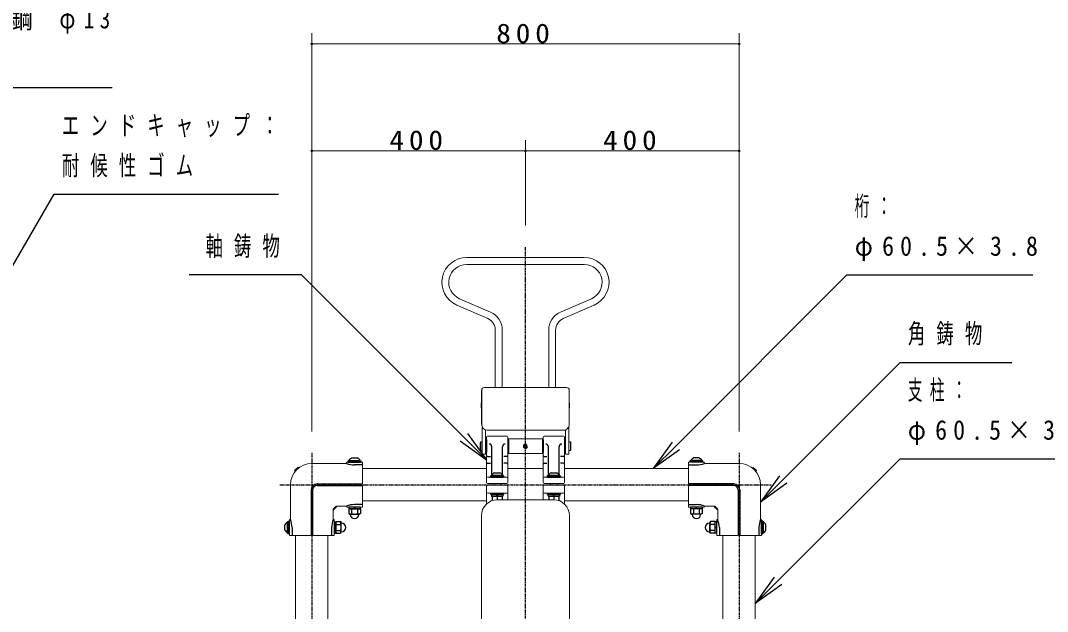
# Model space of a CAD drawing. Units: millimetres at full size. Extents: x -7816 to 0, y -1239 to 5340.
# Drawn here: x -3713 to -1791, y 2033 to 3140 of the extents above; entities that cross this region are included whole.
import ezdxf

# ---------------------------------------------------------------- set-up
doc = ezdxf.new("R2010")
doc.units = ezdxf.units.MM
doc.linetypes.add('USER2', pattern=[6, 3, -1, 1, -1])
doc.layers.add('線', color=2, linetype='Continuous', lineweight=25)
doc.layers.add('補助', color=2, linetype='Continuous', lineweight=13)
doc.styles.add('ＭＳ ゴシック', font='')
doc.styles.get('ＭＳ ゴシック').set_extended_font_data('MS Gothic')

# ---------------------------------------------------------------- blocks, each defined once
blk = doc.blocks.new('dimension_origin')
at = {"color": 0, "linetype": 'Continuous', "lineweight": -2}
blk.add_circle((0, 0), 1.25, dxfattribs=at)

msp = doc.modelspace()

# ---------------------------------------------------------------- linework, layer by layer
at = {"layer": '線', "color": 20, "linetype": 'USER2'}
for p, q in [((-2768, 1678), (-2768, 2715.75)), ((-3168, 2330), (-3168, 1500)), ((-2368, 2330), (-2368, 1500)), ((-3228, 2270), (-2308, 2270))]:
    msp.add_line(p, q, dxfattribs=at)
at = {"layer": '線', "color": 7, "lineweight": 13}
for p, q in [((-2878, 2695.75), (-2658, 2695.75)), ((-2878, 2682.75), (-2658, 2682.75)), ((-2833.337, 2593.076), (-2891.458, 2618.572)), ((-2702.663, 2593.076), (-2644.542, 2618.572)), ((-2838.56, 2581.171), (-2896.68, 2606.667)), ((-2697.44, 2581.171), (-2639.32, 2606.667)), ((-2824.5, 2559.651), (-2824.5, 2452.25)), ((-2811.5, 2559.651), (-2811.5, 2452.25)), ((-2724.5, 2559.651), (-2724.5, 2452.25)), ((-2711.5, 2559.651), (-2711.5, 2452.25)), ((-2845, 2452.25), (-2691, 2452.25)), ((-2686, 2382.75), (-2686, 2447.25)), ((-2849, 2327.25), (-2849, 2378.278)), ((-2843, 2372.851), (-2843, 2327.25)), ((-2696.5, 2372.25), (-2839.5, 2372.25)), ((-2693, 2327.25), (-2693, 2372.85)), ((-2687, 2378.278), (-2687, 2327.25)), ((-2853, 2349.25), (-2852, 2350.25)), ((-2853, 2349.25), (-2853, 2335.25)), ((-2852, 2350.25), (-2849, 2350.25)), ((-2841, 2274.25), (-2841, 2359.25)), ((-2803, 2361.25), (-2839, 2361.25)), ((-2801, 2274.25), (-2801, 2359.25)), ((-2800, 2355.35), (-2799.5, 2355.85)), ((-2800, 2355.35), (-2800, 2329.15)), ((-2799.5, 2355.85), (-2736.5, 2355.85)), ((-2736.5, 2355.85), (-2736, 2355.35)), ((-2736, 2329.15), (-2736, 2355.35)), ((-2735, 2274.25), (-2735, 2359.25)), ((-2697, 2361.25), (-2733, 2361.25)), ((-2695, 2274.25), (-2695, 2359.25)), ((-2687, 2350.25), (-2684, 2350.25)), ((-2684, 2350.25), (-2683, 2349.25)), ((-2683, 2349.25), (-2683, 2335.25)), ((-2853, 2335.25), (-2852, 2334.25)), ((-2852, 2334.25), (-2849, 2334.25)), ((-2843, 2327.25), (-2849, 2327.25)), ((-2800, 2329.15), (-2799.5, 2328.65)), ((-2799.5, 2328.65), (-2736.5, 2328.65)), ((-2736, 2329.15), (-2736.5, 2328.65)), ((-2687, 2327.25), (-2693, 2327.25)), ((-2687, 2334.25), (-2684, 2334.25)), ((-2684, 2334.25), (-2683, 2335.25)), ((-3168, 2310), (-3103, 2310)), ((-3103, 2311), (-3103, 2310)), ((-3074, 2312), (-3102, 2312)), ((-3073, 2311), (-3073, 2271.5)), ((-2463, 2311), (-2463, 2271.5)), ((-2462, 2312), (-2434, 2312)), ((-2433, 2311), (-2433, 2310)), ((-2368, 2310), (-2433, 2310)), ((-2841, 2300.25), (-3073, 2300.25)), ((-2735, 2300.25), (-2801, 2300.25)), ((-2463, 2300.25), (-2695, 2300.25)), ((-3208, 2270), (-3208, 2205)), ((-2803, 2284.25), (-2839, 2284.25)), ((-2803, 2272.25), (-2839, 2272.25)), ((-2803, 2269), (-2839, 2269)), ((-2697, 2284.25), (-2733, 2284.25)), ((-2697, 2272.25), (-2733, 2272.25)), ((-2697, 2269), (-2733, 2269)), ((-2328, 2270), (-2328, 2205)), ((-3073, 2268.5), (-3073, 2229)), ((-2841, 2233.903), (-2841, 2267)), ((-2803, 2254), (-2839, 2254)), ((-2801, 2242), (-2801, 2267)), ((-2735, 2242), (-2735, 2267)), ((-2697, 2254), (-2733, 2254)), ((-2695, 2233.903), (-2695, 2267)), ((-2463, 2268.5), (-2463, 2229)), ((-2841, 2239.75), (-3073, 2239.75)), ((-2820.5, 2242), (-2715.5, 2242)), ((-2463, 2239.75), (-2695, 2239.75)), ((-3128, 2224), (-3128, 2205)), ((-3122, 2230), (-3103, 2230)), ((-3103, 2229), (-3103, 2230)), ((-3074, 2228), (-3102, 2228)), ((-2850.5, 1970), (-2850.5, 2212)), ((-2685.5, 1970), (-2685.5, 2212)), ((-2462, 2228), (-2434, 2228)), ((-2414, 2230), (-2433, 2230)), ((-2433, 2229), (-2433, 2230)), ((-2408, 2224), (-2408, 2205)), ((-3210, 2204), (-3210, 2176)), ((-3209, 2205), (-3208, 2205)), ((-3127, 2205), (-3128, 2205)), ((-3126, 2204), (-3126, 2176)), ((-2410, 2204), (-2410, 2176)), ((-2409, 2205), (-2408, 2205)), ((-2327, 2205), (-2328, 2205)), ((-2326, 2204), (-2326, 2176)), ((-3209, 2175), (-3169.5, 2175)), ((-3198.25, 1670), (-3198.25, 2175)), ((-3166.5, 2175), (-3127, 2175)), ((-3137.75, 1670), (-3137.75, 2175)), ((-2369.5, 2175), (-2409, 2175)), ((-2398.25, 1670), (-2398.25, 2175)), ((-2327, 2175), (-2366.5, 2175)), ((-2337.75, 1670), (-2337.75, 2175))]:
    msp.add_line(p, q, dxfattribs=at)
at = {"layer": '線'}
for p, q in [((-2850, 2382.75), (-2850, 2447.25)), ((-2850.5, 2423.5), (-2849.3, 2423.5)), ((-2850.5, 2414), (-2850.5, 2423.5)), ((-2685.5, 2423.5), (-2686.7, 2423.5)), ((-2685.5, 2414), (-2685.5, 2423.5)), ((-2850.5, 2414), (-2849.3, 2414)), ((-2685.5, 2414), (-2686.7, 2414)), ((-2852, 2350.25), (-2852, 2334.25)), ((-2843, 2350.25), (-2842.049, 2350.25)), ((-2842, 2354.25), (-2841, 2354.25)), ((-2842, 2354.25), (-2842, 2330.25)), ((-2841, 2354.25), (-2841, 2330.25)), ((-2800, 2354.25), (-2801, 2354.25)), ((-2801, 2354.25), (-2801, 2330.25)), ((-2800, 2354.25), (-2800, 2330.25)), ((-2736, 2354.25), (-2735, 2354.25)), ((-2736, 2354.25), (-2736, 2330.25)), ((-2735, 2354.25), (-2735, 2330.25)), ((-2694, 2354.25), (-2695, 2354.25)), ((-2695, 2354.25), (-2695, 2330.25)), ((-2694, 2354.25), (-2694, 2330.25)), ((-2694, 2350.25), (-2693, 2350.25)), ((-2684, 2350.25), (-2684, 2334.25)), ((-2843, 2334.25), (-2842.049, 2334.25)), ((-2842, 2330.25), (-2841, 2330.25)), ((-2831, 2289.25), (-2831, 2341.166)), ((-2811, 2289.25), (-2811, 2341.166)), ((-2800, 2330.25), (-2801, 2330.25)), ((-2769.155, 2344.25), (-2770.309, 2342.25)), ((-2770.309, 2342.25), (-2769.155, 2340.25)), ((-2766.845, 2344.25), (-2769.155, 2344.25)), ((-2769.155, 2340.25), (-2766.845, 2340.25)), ((-2765.691, 2342.25), (-2766.845, 2344.25)), ((-2766.845, 2340.25), (-2765.691, 2342.25)), ((-2736, 2330.25), (-2735, 2330.25)), ((-2725, 2289.25), (-2725, 2341.166)), ((-2705, 2289.25), (-2705, 2341.166)), ((-2694, 2330.25), (-2695, 2330.25)), ((-2694, 2334.25), (-2693, 2334.25)), ((-3100, 2314.5), (-3076, 2314.5)), ((-3100, 2312), (-3100, 2314.5)), ((-3100, 2312), (-3076, 2312)), ((-3098.5, 2315.5), (-3098.5, 2314.5)), ((-3098.5, 2315.5), (-3077.5, 2315.5)), ((-3098.5, 2314.5), (-3077.5, 2314.5)), ((-3093, 2320.3), (-3083, 2320.3)), ((-3077.5, 2315.5), (-3077.5, 2314.5)), ((-3076, 2314.5), (-3076, 2312)), ((-2839, 2322.785), (-2833.762, 2322.785)), ((-2839, 2310.437), (-2833.762, 2310.437)), ((-2803, 2322.785), (-2808.238, 2322.785)), ((-2803, 2310.437), (-2808.238, 2310.437)), ((-2733, 2322.785), (-2727.762, 2322.785)), ((-2733, 2310.437), (-2727.762, 2310.437)), ((-2697, 2322.785), (-2702.238, 2322.785)), ((-2697, 2310.437), (-2702.238, 2310.437)), ((-2436, 2314.5), (-2460, 2314.5)), ((-2460, 2314.5), (-2460, 2312)), ((-2436, 2312), (-2460, 2312)), ((-2458.5, 2315.5), (-2458.5, 2314.5)), ((-2437.5, 2315.5), (-2458.5, 2315.5)), ((-2437.5, 2314.5), (-2458.5, 2314.5)), ((-2443, 2320.3), (-2453, 2320.3)), ((-2437.5, 2315.5), (-2437.5, 2314.5)), ((-2436, 2312), (-2436, 2314.5)), ((-3200.273, 2296.417), (-3194.256, 2302.434)), ((-3200.273, 2296.417), (-3199.368, 2295.201)), ((-3199.368, 2295.201), (-3193.004, 2301.565)), ((-3199.182, 2295.015), (-3199.368, 2295.201)), ((-3193.004, 2301.565), (-3194.256, 2302.434)), ((-3192.818, 2301.379), (-3193.004, 2301.565)), ((-3073, 2307.021), (-3088, 2307.021)), ((-2826, 2292.55), (-2816, 2292.55)), ((-2720, 2292.55), (-2710, 2292.55)), ((-2463, 2307.021), (-2448, 2307.021)), ((-2343.182, 2301.379), (-2342.996, 2301.565)), ((-2342.996, 2301.565), (-2341.744, 2302.434)), ((-2336.632, 2295.201), (-2342.996, 2301.565)), ((-2335.727, 2296.417), (-2341.744, 2302.434)), ((-2336.818, 2295.015), (-2336.632, 2295.201)), ((-2335.727, 2296.417), (-2336.632, 2295.201)), ((-3158, 2271.5), (-3073, 2271.5)), ((-2833, 2286.75), (-2809, 2286.75)), ((-2833, 2284.25), (-2833, 2286.75)), ((-2833, 2284.25), (-2809, 2284.25)), ((-2831.5, 2287.75), (-2831.5, 2286.75)), ((-2831.5, 2287.75), (-2810.5, 2287.75)), ((-2831.5, 2286.75), (-2810.5, 2286.75)), ((-2827, 2272.25), (-2827, 2269)), ((-2815, 2272.25), (-2815, 2269)), ((-2810.5, 2287.75), (-2810.5, 2286.75)), ((-2809, 2286.75), (-2809, 2284.25)), ((-2727, 2286.75), (-2703, 2286.75)), ((-2727, 2284.25), (-2727, 2286.75)), ((-2727, 2284.25), (-2703, 2284.25)), ((-2725.5, 2287.75), (-2725.5, 2286.75)), ((-2725.5, 2287.75), (-2704.5, 2287.75)), ((-2725.5, 2286.75), (-2704.5, 2286.75)), ((-2721, 2272.25), (-2721, 2269)), ((-2709, 2272.25), (-2709, 2269)), ((-2704.5, 2287.75), (-2704.5, 2286.75)), ((-2703, 2286.75), (-2703, 2284.25)), ((-2378, 2271.5), (-2463, 2271.5)), ((-3169.5, 2260), (-3169.5, 2175)), ((-3166.5, 2260), (-3166.5, 2175)), ((-3158, 2268.5), (-3073, 2268.5)), ((-2833, 2254), (-2809, 2254)), ((-2833, 2251.5), (-2833, 2254)), ((-2833, 2251.5), (-2809, 2251.5)), ((-2831.75, 2251.5), (-2810.25, 2251.5)), ((-2831.75, 2251.5), (-2831.75, 2248.5)), ((-2821.167, 2248.5), (-2821.971, 2251.5)), ((-2820.029, 2248.5), (-2820.833, 2251.5)), ((-2810.25, 2251.5), (-2810.25, 2248.5)), ((-2809, 2254), (-2809, 2251.5)), ((-2727, 2254), (-2703, 2254)), ((-2727, 2251.5), (-2727, 2254)), ((-2727, 2251.5), (-2703, 2251.5)), ((-2725.75, 2251.5), (-2704.25, 2251.5)), ((-2725.75, 2251.5), (-2725.75, 2248.5)), ((-2715.167, 2248.5), (-2715.971, 2251.5)), ((-2714.029, 2248.5), (-2714.833, 2251.5)), ((-2704.25, 2251.5), (-2704.25, 2248.5)), ((-2703, 2254), (-2703, 2251.5)), ((-2378, 2268.5), (-2463, 2268.5)), ((-2369.5, 2260), (-2369.5, 2175)), ((-2366.5, 2260), (-2366.5, 2175)), ((-3073, 2232.979), (-3088, 2232.979)), ((-2831.75, 2248.5), (-2810.25, 2248.5)), ((-2830.5, 2248.5), (-2830.5, 2240.284)), ((-2830.5, 2248.5), (-2811.5, 2248.5)), ((-2821, 2248.5), (-2821, 2241.996)), ((-2811.5, 2248.5), (-2811.5, 2242)), ((-2725.75, 2248.5), (-2704.25, 2248.5)), ((-2724.5, 2248.5), (-2724.5, 2242)), ((-2724.5, 2248.5), (-2705.5, 2248.5)), ((-2715, 2248.5), (-2715, 2241.996)), ((-2705.5, 2248.5), (-2705.5, 2240.284)), ((-2463, 2232.979), (-2448, 2232.979)), ((-3127.991, 2224.334), (-3126.718, 2223.485)), ((-3127.859, 2224.246), (-3122.246, 2229.859)), ((-3126.718, 2223.485), (-3121.485, 2228.718)), ((-3122.334, 2229.991), (-3121.485, 2228.718)), ((-3098.97, 2225), (-3077.03, 2225)), ((-3098.97, 2225), (-3098.97, 2216.137)), ((-3098.97, 2216.137), (-3097, 2215)), ((-3077.25, 2228), (-3098.75, 2228)), ((-3098.75, 2228), (-3098.75, 2225)), ((-3077.25, 2225), (-3098.75, 2225)), ((-3097, 2215), (-3079, 2215)), ((-3096, 2214.5), (-3096, 2215)), ((-3093.485, 2225), (-3093.485, 2216.137)), ((-3088.971, 2225), (-3088.167, 2228)), ((-3087.833, 2225), (-3087.029, 2228)), ((-3082.515, 2225), (-3082.515, 2216.137)), ((-3080, 2214.5), (-3080, 2215)), ((-3077.03, 2216.137), (-3079, 2215)), ((-3077.25, 2228), (-3077.25, 2225)), ((-3077.03, 2225), (-3077.03, 2216.137)), ((-2437.03, 2225), (-2458.97, 2225)), ((-2458.97, 2225), (-2458.97, 2216.137)), ((-2458.97, 2216.137), (-2457, 2215)), ((-2437.25, 2228), (-2458.75, 2228)), ((-2458.75, 2228), (-2458.75, 2225)), ((-2437.25, 2225), (-2458.75, 2225)), ((-2439, 2215), (-2457, 2215)), ((-2456, 2214.5), (-2456, 2215)), ((-2453.485, 2225), (-2453.485, 2216.137)), ((-2448.971, 2225), (-2448.167, 2228)), ((-2447.833, 2225), (-2447.029, 2228)), ((-2442.515, 2225), (-2442.515, 2216.137)), ((-2440, 2214.5), (-2440, 2215)), ((-2437.03, 2216.137), (-2439, 2215)), ((-2437.25, 2228), (-2437.25, 2225)), ((-2437.03, 2225), (-2437.03, 2216.137)), ((-2413.666, 2229.991), (-2414.515, 2228.718)), ((-2409.282, 2223.485), (-2414.515, 2228.718)), ((-2408.141, 2224.246), (-2413.754, 2229.859)), ((-2408.009, 2224.334), (-2409.282, 2223.485)), ((-3218.3, 2185), (-3218.3, 2195)), ((-3213.5, 2200.5), (-3212.5, 2200.5)), ((-3213.5, 2179.5), (-3213.5, 2200.5)), ((-3212.5, 2178), (-3212.5, 2202)), ((-3212.5, 2202), (-3210, 2202)), ((-3212.5, 2179.5), (-3212.5, 2200.5)), ((-3210, 2178), (-3210, 2202)), ((-3126, 2200.75), (-3126, 2179.25)), ((-3126, 2200.75), (-3123, 2200.75)), ((-3123, 2179.03), (-3123, 2200.97)), ((-3123, 2200.97), (-3114.137, 2200.97)), ((-3123, 2200.75), (-3123, 2179.25)), ((-3123, 2195.485), (-3114.137, 2195.485)), ((-3114.137, 2200.97), (-3113, 2199)), ((-3113, 2181), (-3113, 2199)), ((-3112.5, 2198), (-3113, 2198)), ((-2423.5, 2198), (-2423, 2198)), ((-2421.863, 2200.97), (-2423, 2199)), ((-2423, 2181), (-2423, 2199)), ((-2413, 2200.97), (-2421.863, 2200.97)), ((-2413, 2195.485), (-2421.863, 2195.485)), ((-2413, 2179.03), (-2413, 2200.97)), ((-2413, 2179.25), (-2413, 2200.75)), ((-2410, 2200.75), (-2413, 2200.75)), ((-2410, 2179.25), (-2410, 2200.75)), ((-2323.5, 2202), (-2326, 2202)), ((-2326, 2178), (-2326, 2202)), ((-2323.5, 2178), (-2323.5, 2202)), ((-2322.5, 2200.5), (-2323.5, 2200.5)), ((-2323.5, 2179.5), (-2323.5, 2200.5)), ((-2322.5, 2179.5), (-2322.5, 2200.5)), ((-2317.7, 2185), (-2317.7, 2195)), ((-3213.5, 2179.5), (-3212.5, 2179.5)), ((-3210, 2178), (-3212.5, 2178)), ((-3205.021, 2190), (-3205.021, 2175)), ((-3130.979, 2190), (-3130.979, 2175)), ((-3123, 2190.167), (-3126, 2190.971)), ((-3123, 2189.029), (-3126, 2189.833)), ((-3126, 2179.25), (-3123, 2179.25)), ((-3123, 2184.515), (-3114.137, 2184.515)), ((-3123, 2179.03), (-3114.137, 2179.03)), ((-3114.137, 2179.03), (-3113, 2181)), ((-3112.5, 2182), (-3113, 2182)), ((-2423.5, 2182), (-2423, 2182)), ((-2421.863, 2179.03), (-2423, 2181)), ((-2413, 2184.515), (-2421.863, 2184.515)), ((-2413, 2179.03), (-2421.863, 2179.03)), ((-2413, 2190.971), (-2410, 2190.167)), ((-2413, 2189.833), (-2410, 2189.029)), ((-2410, 2179.25), (-2413, 2179.25)), ((-2405.021, 2190), (-2405.021, 2175)), ((-2330.979, 2190), (-2330.979, 2175)), ((-2326, 2178), (-2323.5, 2178)), ((-2322.5, 2179.5), (-2323.5, 2179.5))]:
    msp.add_line(p, q, dxfattribs=at)
at = {"layer": '線', "color": 7, "lineweight": 13}
msp.add_circle((-2768, 2342.25), 3.4, dxfattribs=at)
for centre, radius, start, end in [((-2878, 2649.25), 46.5, 90, 246.31413), ((-2658, 2649.25), 46.5, 293.68587, 90), ((-2878, 2649.25), 33.5, 90, 246.31413), ((-2658, 2649.25), 33.5, 293.68587, 90), ((-2848, 2559.651), 23.5, 0, 66.31413), ((-2848, 2559.651), 36.5, 0, 66.31413), ((-2688, 2559.651), 36.5, 113.68587, 180), ((-2688, 2559.651), 23.5, 113.68587, 180), ((-2845, 2447.25), 5, 90, 180), ((-2691, 2447.25), 5, 0, 90), ((-2839.5, 2382.75), 10.5, 180, 269.99994), ((-2696.5, 2382.75), 10.5, 269.99994, 0), ((-2839, 2359.25), 2, 90, 180), ((-2803, 2359.25), 2, 0, 90), ((-2733, 2359.25), 2, 90, 180), ((-2697, 2359.25), 2, 0, 90), ((-3168, 2270), 40, 90, 180), ((-3102, 2311), 1, 90, 180), ((-3074, 2311), 1, 0, 90), ((-2462, 2311), 1, 90, 180), ((-2434, 2311), 1, 0, 90), ((-2368, 2270), 40, 0, 90), ((-2839, 2282.25), 2, 90, 180), ((-2839, 2274.25), 2, 180, 270), ((-2839, 2267), 2, 90, 180), ((-2803, 2282.25), 2, 0, 90), ((-2803, 2274.25), 2, 270, 0), ((-2803, 2267), 2, 0, 90), ((-2733, 2282.25), 2, 90, 180), ((-2733, 2274.25), 2, 180, 270), ((-2733, 2267), 2, 90, 180), ((-2697, 2282.25), 2, 0, 90), ((-2697, 2274.25), 2, 270, 0), ((-2697, 2267), 2, 0, 90), ((-2839, 2256), 2, 180, 270), ((-2803, 2256), 2, 270, 0), ((-2733, 2256), 2, 180, 270), ((-2697, 2256), 2, 270, 0), ((-2820.5, 2212), 30, 90, 180), ((-2715.5, 2212), 30, 0, 90), ((-3122, 2224), 6, 176.81031, 180), ((-3122, 2224), 6, 90, 93.18969), ((-3102, 2229), 1, 180, 270), ((-3074, 2229), 1, 270, 0), ((-2462, 2229), 1, 180, 270), ((-2434, 2229), 1, 270, 0), ((-2414, 2224), 6, 86.81031, 90), ((-2414, 2224), 6, 0, 3.18969), ((-3209, 2204), 1, 90, 180), ((-3127, 2204), 1, 0, 90), ((-2409, 2204), 1, 90, 180), ((-2327, 2204), 1, 0, 90), ((-3209, 2176), 1, 180, 270), ((-3127, 2176), 1, 270, 0), ((-2409, 2176), 1, 180, 270), ((-2327, 2176), 1, 270, 0)]:
    msp.add_arc(centre, radius, start, end, dxfattribs=at)
at = {"layer": '線'}
for centre, radius, start, end in [((-2794.194, 2418.75), 56.506, 175.17794, 184.82206), ((-2741.806, 2418.75), 56.506, 355.17794, 4.82206), ((-2836, 2341.166), 5, 0, 90), ((-2806, 2341.166), 5, 90, 180), ((-2768, 2342.25), 4, 75.52249, 345.52249), ((-2730, 2341.166), 5, 0, 90), ((-2700, 2341.166), 5, 90, 180), ((-3085.909, 2356.8), 49.824, 249.9379, 267.59421), ((-3088, 2309.02), 12.339, 113.90552, 148.31866), ((-3088, 2309.02), 12.339, 31.68134, 66.09448), ((-2839, 2324.785), 2, 180, 270), ((-2839, 2324.785), 2, 180, 270), ((-2839, 2308.437), 2, 90, 180), ((-2839, 2308.437), 2, 90, 180), ((-2803, 2324.785), 2, 270, 0), ((-2803, 2324.785), 2, 270, 0), ((-2803, 2308.437), 2, 0, 90), ((-2803, 2308.437), 2, 0, 90), ((-2733, 2324.785), 2, 180, 270), ((-2733, 2324.785), 2, 180, 270), ((-2733, 2308.437), 2, 90, 180), ((-2733, 2308.437), 2, 90, 180), ((-2697, 2324.785), 2, 270, 0), ((-2697, 2324.785), 2, 270, 0), ((-2697, 2308.437), 2, 0, 90), ((-2697, 2308.437), 2, 0, 90), ((-2448, 2309.02), 12.339, 113.90552, 148.31866), ((-2450.091, 2356.8), 49.824, 272.40579, 290.0621), ((-2448, 2309.02), 12.339, 31.68134, 66.09448), ((-2836, 2289.25), 5, 270, 0), ((-2821, 2281.27), 12.339, 113.90552, 148.31866), ((-2821, 2281.27), 12.339, 31.68134, 66.09448), ((-2806, 2289.25), 5, 180, 270), ((-2730, 2289.25), 5, 270, 0), ((-2715, 2281.27), 12.339, 113.90552, 148.31866), ((-2715, 2281.27), 12.339, 31.68134, 66.09448), ((-2700, 2289.25), 5, 180, 270), ((-3158, 2260), 11.5, 90, 180), ((-2378, 2260), 11.5, 0, 90), ((-3158, 2260), 8.5, 90, 180), ((-2378, 2260), 8.5, 0, 90), ((-3085.909, 2183.2), 49.824, 92.40579, 110.0621), ((-2450.091, 2183.2), 49.824, 69.9379, 87.59421), ((-3096.227, 2220.887), 5.485, 240.00001, 299.99999), ((-3088, 2214.5), 8, 180, 0), ((-3088, 2228.796), 13.796, 246.57346, 293.42654), ((-3079.773, 2220.887), 5.485, 240.00001, 299.99999), ((-2456.227, 2220.887), 5.485, 240.00001, 299.99999), ((-2448, 2214.5), 8, 180, 0), ((-2448, 2228.796), 13.796, 246.57346, 293.42654), ((-2439.773, 2220.887), 5.485, 240.00001, 299.99999), ((-3207.02, 2190), 12.339, 121.68134, 156.09448), ((-3269.004, 2185.088), 64.171, 4.39038, 18.07739), ((-3066.996, 2185.088), 64.171, 161.92261, 175.60962), ((-3118.887, 2198.227), 5.485, 330.00001, 29.99999), ((-3126.796, 2190), 13.796, 336.57346, 23.42654), ((-3112.5, 2190), 8, 270, 90), ((-2423.5, 2190), 8, 90, 270), ((-2409.204, 2190), 13.796, 156.57346, 203.42654), ((-2417.113, 2198.227), 5.485, 150.00001, 209.99999), ((-2469.004, 2185.088), 64.171, 4.39038, 18.07739), ((-2266.996, 2185.088), 64.171, 161.92261, 175.60962), ((-2328.98, 2190), 12.339, 23.90552, 58.31866), ((-3207.02, 2190), 12.339, 203.90552, 238.31866), ((-3118.887, 2181.773), 5.485, 330.00001, 29.99999), ((-2417.113, 2181.773), 5.485, 150.00001, 209.99999), ((-2328.98, 2190), 12.339, 301.68134, 336.09448)]:
    msp.add_arc(centre, radius, start, end, dxfattribs=at)
at = {"layer": '補助'}
for p, q in [((-3168, 2370), (-3168, 3115.75)), ((-2368, 2370), (-2368, 3115.75)), ((-3168, 3095.75), (-2368, 3095.75)), ((-3168, 2370), (-3168, 2915.75)), ((-2768, 2755.75), (-2768, 2915.75)), ((-2768, 2755.75), (-2768, 2915.75)), ((-2368, 2370), (-2368, 2915.75)), ((-3168, 2895.75), (-2768, 2895.75)), ((-2768, 2895.75), (-2368, 2895.75))]:
    msp.add_line(p, q, dxfattribs=at)
at = {"layer": '補助', "lineweight": 25}
for p, q in [((-4085.17, 3014.134), (-3541.496, 3014.134)), ((-3751.335, 2639.632), (-3650.487, 2814.134)), ((-3650.487, 2814.134), (-3630.487, 2814.134)), ((-3630.487, 2814.134), (-3230.134, 2814.134)), ((-3207.505, 2663.117), (-3397.943, 2663.117)), ((-3187.505, 2663.117), (-3207.505, 2663.117)), ((-2883.426, 2359.038), (-3187.505, 2663.117)), ((-2486.574, 2342.577), (-2166.035, 2663.117)), ((-2166.035, 2663.117), (-2146.035, 2663.117)), ((-2146.035, 2663.117), (-1818.125, 2663.117)), ((-2285.574, 2279.926), (-2066.359, 2499.141)), ((-2066.359, 2499.141), (-2046.359, 2499.141)), ((-2046.359, 2499.141), (-1857.2, 2499.141)), ((-2876.355, 2366.109), (-2841, 2316.611)), ((-2890.497, 2351.967), (-2841, 2316.611)), ((-2841, 2316.611), (-2883.426, 2359.038)), ((-2493.645, 2349.649), (-2529, 2300.151)), ((-2529, 2300.151), (-2486.574, 2342.577)), ((-2479.503, 2335.506), (-2529, 2300.151)), ((-2295.324, 2089.926), (-2066.716, 2318.534)), ((-2066.716, 2318.534), (-2046.716, 2318.534)), ((-2046.716, 2318.534), (-1718.807, 2318.534)), ((-2292.645, 2286.997), (-2328, 2237.5)), ((-2328, 2237.5), (-2285.574, 2279.926)), ((-2278.503, 2272.855), (-2328, 2237.5)), ((-2302.395, 2096.997), (-2337.75, 2047.5)), ((-2337.75, 2047.5), (-2295.324, 2089.926)), ((-2288.253, 2082.855), (-2337.75, 2047.5))]:
    msp.add_line(p, q, dxfattribs=at)

# ---------------------------------------------------------------- block references
at = {"layer": '補助', "xscale": 1.33, "yscale": 1.33}
for p in [(-3168, 3095.75), (-3168, 2895.75), (-2768, 2895.75)]:
    msp.add_blockref('dimension_origin', p, dxfattribs=at)
at = {"layer": '補助', "xscale": 1.33, "yscale": 1.33, "rotation": 180}
for p in [(-2368, 3095.75), (-2768, 2895.75), (-2368, 2895.75)]:
    msp.add_blockref('dimension_origin', p, dxfattribs=at)

# ---------------------------------------------------------------- texts
at = {"layer": '補助', "char_height": 36.66, "style": 'ＭＳ ゴシック'}
for s, insert, attachment_point in [('\\T1.5;\\W0.8;グリップ：丸鋼\\~φ13\\~', (-4090.67, 3161.634), 1), ('\\T1.33;\\W1.1;800', (-2768, 3096.75), 8), ('\\T1.64;\\W0.65;エンドキャップ：', (-3635.987, 2961.634), 1), ('\\T1.33;\\W1.1;400', (-2968, 2896.75), 8), ('\\T1.33;\\W1.1;400', (-2568, 2896.75), 8), ('\\T1.64;\\W0.65;耐候性ゴム', (-3635.987, 2886.634), 1), ('\\T1.5;\\W0.55;桁：', (-2151.535, 2810.617), 1), ('\\T1.64;\\W0.65;軸鋳物', (-3367.005, 2735.617), 1), ('\\T1.5;\\W0.9;φ60.5×3.8', (-2151.535, 2735.617), 1), ('\\T1.64;\\W0.65;角鋳物', (-2051.859, 2571.641), 1), ('\\T1.5;\\W0.55;支柱：', (-2052.216, 2466.034), 1), ('\\T1.5;\\W0.9;φ60.5×3.8', (-2052.216, 2391.034), 1)]:
    msp.add_mtext(s, dxfattribs=dict(at, insert=insert, attachment_point=attachment_point))

doc.saveas('drawing.dxf')
